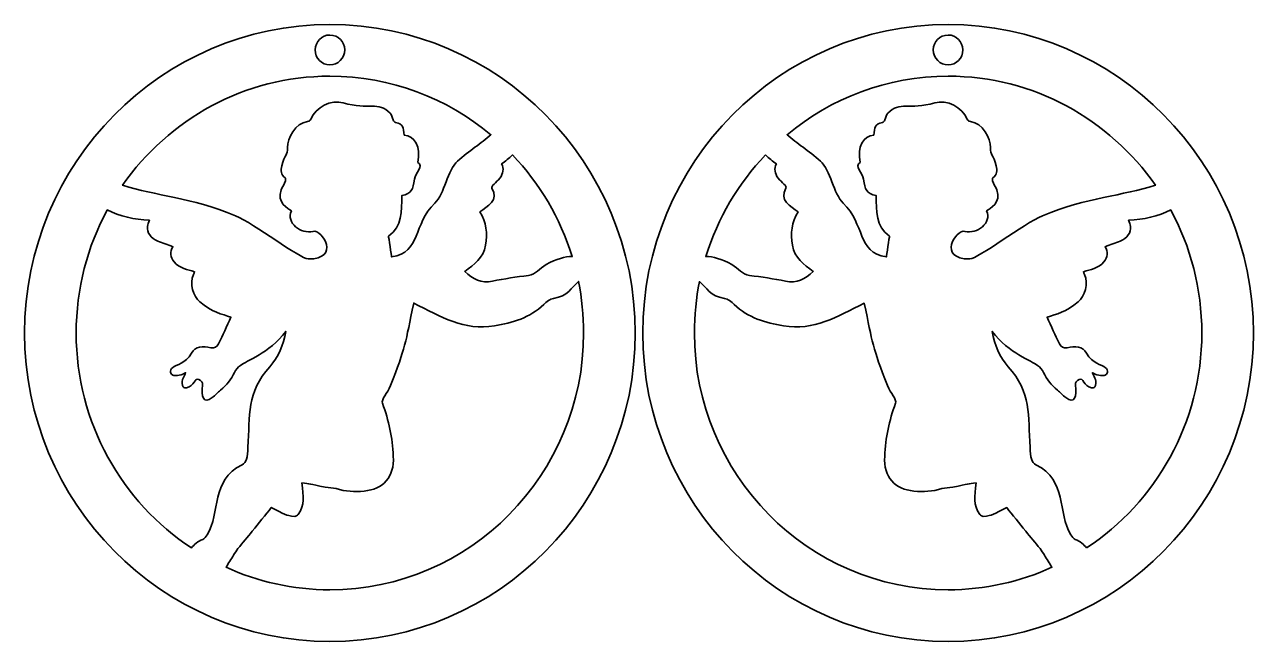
# Model space of a CAD drawing. Header units: inches. Extents: x 0.02 to 3.98, y 0 to 1.99.
import ezdxf

# ---------------------------------------------------------------- set-up
doc = ezdxf.new("R2010")
doc.units = ezdxf.units.IN
doc.header["$MEASUREMENT"] = 0
doc.layers.add('_U+0421_U+043B_U+043E_U+0439 1', color=7, linetype='Continuous')

# ---------------------------------------------------------------- blocks, each defined once
blk = doc.blocks.new('block 2')
at = {"layer": '_U+0421_U+043B_U+043E_U+0439 1', "color": 242, "lineweight": 35, "true_color": 0xc1272d}
for points, knots in [([(1.0017, 1.9925), (0.4581, 1.9925), (0.0156, 1.5456), (0.0156, 0.9962), (0.0156, 0.4469), (0.4581, 0), (1.0017, 0), (1.5454, 0), (1.9878, 0.4469), (1.9878, 0.9962), (1.9878, 1.5456), (1.5454, 1.9925), (1.0017, 1.9925)], [0, 0, 0, 0, 1, 1, 1, 2, 2, 2, 3, 3, 3, 4, 4, 4, 4]), ([(1.0018, 1.9587), (1.0282, 1.9587), (1.0494, 1.9371), (1.0494, 1.9104), (1.0493, 1.8838), (1.0279, 1.8622), (1.0017, 1.8624), (0.9753, 1.8624), (0.954, 1.884), (0.954, 1.9107), (0.9542, 1.9374), (0.9756, 1.9589), (1.0018, 1.9587)], [0, 0, 0, 0, 1, 1, 1, 2, 2, 2, 3, 3, 3, 4, 4, 4, 4]), ([(1.0017, 1.8258), (1.199, 1.8258), (1.3803, 1.7549), (1.5218, 1.6368), (1.4899, 1.609), (1.4521, 1.5847), (1.4137, 1.5512), (1.3819, 1.5233), (1.3715, 1.4451), (1.3408, 1.4158), (1.2697, 1.3478), (1.2962, 1.2564), (1.2011, 1.2422), (1.2007, 1.2431), (1.1913, 1.3081), (1.1908, 1.309), (1.2376, 1.3401), (1.231, 1.3899), (1.2344, 1.4408), (1.2661, 1.4456), (1.2699, 1.4603), (1.2744, 1.4931), (1.2774, 1.5142), (1.3063, 1.535), (1.2856, 1.5474), (1.2965, 1.5981), (1.2751, 1.6333), (1.2419, 1.6353), (1.2383, 1.6608), (1.2385, 1.6717), (1.2135, 1.676), (1.2106, 1.6764), (1.2078, 1.6813), (1.206, 1.6846), (1.2024, 1.6919), (1.2011, 1.7012), (1.1958, 1.7068), (1.159, 1.7451), (1.1278, 1.7164), (1.045, 1.7397), (1.0047, 1.7511), (0.9567, 1.7258), (0.9401, 1.6871), (0.9379, 1.6818), (0.9353, 1.6799), (0.9297, 1.6792), (0.8893, 1.675), (0.8646, 1.6242), (0.865, 1.5958), (0.8654, 1.5699), (0.8549, 1.5726), (0.846, 1.5365), (0.8422, 1.5218), (0.8433, 1.5075), (0.8571, 1.4971), (0.8587, 1.4957), (0.8592, 1.4904), (0.8582, 1.4878), (0.8542, 1.4778), (0.8487, 1.4683), (0.8447, 1.4585), (0.8282, 1.4169), (0.8664, 1.3981), (0.8775, 1.3906), (0.8589, 1.3514), (0.909, 1.3146), (0.9472, 1.3246), (0.9765, 1.3322), (1.0376, 1.2349), (0.9319, 1.2353), (0.905, 1.2353), (0.7565, 1.35), (0.6968, 1.375), (0.5526, 1.4353), (0.4385, 1.4389), (0.3321, 1.4735), (0.4806, 1.6864), (0.7253, 1.8258), (1.0017, 1.8258)], [0, 0, 0, 0, 1, 1, 1, 2, 2, 2, 3, 3, 3, 4, 4, 4, 5, 5, 5, 6, 6, 6, 7, 7, 7, 8, 8, 8, 9, 9, 9, 10, 10, 10, 11, 11, 11, 12, 12, 12, 13, 13, 13, 14, 14, 14, 15, 15, 15, 16, 16, 16, 17, 17, 17, 18, 18, 18, 19, 19, 19, 20, 20, 20, 21, 21, 21, 22, 22, 22, 23, 23, 23, 24, 24, 24, 25, 25, 25, 26, 26, 26, 26]), ([(1.5506, 1.4967), (1.5621, 1.5106), (1.5639, 1.5281), (1.5563, 1.5425), (1.5687, 1.5514), (1.5807, 1.5608), (1.5915, 1.5714), (1.6789, 1.4796), (1.7457, 1.3678), (1.7842, 1.2432), (1.7614, 1.2432), (1.7331, 1.236), (1.7004, 1.2175), (1.6774, 1.2043), (1.6678, 1.1854), (1.6426, 1.1822), (1.6039, 1.1774), (1.5651, 1.1714), (1.5268, 1.1636), (1.4904, 1.1561), (1.4629, 1.17), (1.4371, 1.1946), (1.4676, 1.2169), (1.4979, 1.2393), (1.5046, 1.2796), (1.5108, 1.3175), (1.5075, 1.354), (1.486, 1.3875), (1.5104, 1.4051), (1.5488, 1.4251), (1.5251, 1.4638), (1.521, 1.4707), (1.5385, 1.4822), (1.5506, 1.4967)], [0, 0, 0, 0, 1, 1, 1, 2, 2, 2, 3, 3, 3, 4, 4, 4, 5, 5, 5, 6, 6, 6, 7, 7, 7, 8, 8, 8, 9, 9, 9, 10, 10, 10, 11, 11, 11, 11]), ([(0.5908, 0.3293), (0.5751, 0.3235), (0.5636, 0.3138), (0.5543, 0.3018), (0.3306, 0.45), (0.1822, 0.7058), (0.1822, 0.9962), (0.1822, 1.1403), (0.2188, 1.2758), (0.2828, 1.3939), (0.3222, 1.3718), (0.371, 1.3632), (0.4187, 1.3603), (0.416, 1.3535), (0.4132, 1.3472), (0.4125, 1.3407), (0.4104, 1.3201), (0.4224, 1.3032), (0.4457, 1.2931), (0.4614, 1.2864), (0.4778, 1.2812), (0.4944, 1.2751), (0.4849, 1.2581), (0.4854, 1.2414), (0.4983, 1.2261), (0.5165, 1.2049), (0.5417, 1.2006), (0.5647, 1.1943), (0.5633, 1.1907), (0.5624, 1.1878), (0.5611, 1.185), (0.5471, 1.1551), (0.5596, 1.1162), (0.5818, 1.0967), (0.6188, 1.0643), (0.6539, 1.0569), (0.6819, 1.0472), (0.6685, 1.0179), (0.6556, 0.9893), (0.6422, 0.961), (0.6374, 0.9508), (0.6294, 0.9462), (0.6176, 0.9486), (0.5915, 0.9538), (0.5668, 0.9539), (0.5544, 0.9306), (0.5362, 0.8964), (0.506, 0.8954), (0.4931, 0.8842), (0.4893, 0.8808), (0.4858, 0.874), (0.4865, 0.8693), (0.4869, 0.8653), (0.4931, 0.8594), (0.4972, 0.8589), (0.505, 0.8579), (0.5135, 0.8596), (0.5212, 0.8614), (0.5263, 0.8625), (0.5308, 0.8657), (0.5356, 0.8679), (0.5331, 0.8565), (0.5197, 0.8469), (0.526, 0.8268), (0.5279, 0.8204), (0.531, 0.8182), (0.5381, 0.8194), (0.5646, 0.8244), (0.5638, 0.8537), (0.5788, 0.8456), (0.5856, 0.8417), (0.5924, 0.8378), (0.5907, 0.8274), (0.5849, 0.7912), (0.5942, 0.7653), (0.6217, 0.7875), (0.6311, 0.795), (0.6392, 0.8042), (0.6486, 0.8117), (0.6683, 0.8271), (0.6826, 0.8465), (0.6936, 0.869), (0.6978, 0.8776), (0.7049, 0.8853), (0.7124, 0.8914), (0.7322, 0.9079), (0.8046, 0.9288), (0.859, 1.0013), (0.8518, 0.9564), (0.8353, 0.9189), (0.8075, 0.8875), (0.7333, 0.8038), (0.7432, 0.7314), (0.7369, 0.6271), (0.7349, 0.5942), (0.7329, 0.5779), (0.7178, 0.5706), (0.616, 0.521), (0.6493, 0.416), (0.6051, 0.3443), (0.6015, 0.3385), (0.5967, 0.3315), (0.5908, 0.3293)], [0, 0, 0, 0, 1, 1, 1, 2, 2, 2, 3, 3, 3, 4, 4, 4, 5, 5, 5, 6, 6, 6, 7, 7, 7, 8, 8, 8, 9, 9, 9, 10, 10, 10, 11, 11, 11, 12, 12, 12, 13, 13, 13, 14, 14, 14, 15, 15, 15, 16, 16, 16, 17, 17, 17, 18, 18, 18, 19, 19, 19, 20, 20, 20, 21, 21, 21, 22, 22, 22, 23, 23, 23, 24, 24, 24, 25, 25, 25, 26, 26, 26, 27, 27, 27, 28, 28, 28, 29, 29, 29, 30, 30, 30, 31, 31, 31, 32, 32, 32, 33, 33, 33, 34, 34, 34, 34]), ([(1.0017, 0.1667), (0.8824, 0.1667), (0.7689, 0.1929), (0.6665, 0.2396), (0.674, 0.2528), (0.6828, 0.266), (0.6907, 0.2786), (0.6953, 0.2858), (0.6992, 0.2935), (0.7046, 0.3001), (0.7197, 0.3189), (0.7358, 0.3369), (0.7511, 0.3557), (0.7722, 0.3817), (0.7929, 0.4081), (0.8125, 0.4326), (0.8556, 0.4107), (0.8576, 0.4064), (0.8879, 0.404), (0.8915, 0.4037), (0.8968, 0.4071), (0.8992, 0.4103), (0.9221, 0.4424), (0.9154, 0.466), (0.9112, 0.5122), (0.9381, 0.5099), (0.9335, 0.5085), (0.9869, 0.4986), (0.9983, 0.4965), (1.0106, 0.4969), (1.0215, 0.4935), (1.0514, 0.4842), (1.0817, 0.4826), (1.1124, 0.4856), (1.1735, 0.4914), (1.2103, 0.5296), (1.2065, 0.5986), (1.2035, 0.6572), (1.1922, 0.7143), (1.1714, 0.7693), (1.1668, 0.7817), (1.1879, 0.8018), (1.1976, 0.8264), (1.2461, 0.9497), (1.2453, 0.9635), (1.2725, 1.0928), (1.3613, 1.0482), (1.4349, 1.0029), (1.5332, 1.0193), (1.5921, 1.0292), (1.6478, 1.0453), (1.6924, 1.0886), (1.7012, 1.0971), (1.7129, 1.1062), (1.7243, 1.1081), (1.7694, 1.1149), (1.7822, 1.1428), (1.8046, 1.1628), (1.8154, 1.1089), (1.8211, 1.0532), (1.8211, 0.9962), (1.8211, 0.5388), (1.4536, 0.1667), (1.0017, 0.1667)], [0, 0, 0, 0, 1, 1, 1, 2, 2, 2, 3, 3, 3, 4, 4, 4, 5, 5, 5, 6, 6, 6, 7, 7, 7, 8, 8, 8, 9, 9, 9, 10, 10, 10, 11, 11, 11, 12, 12, 12, 13, 13, 13, 14, 14, 14, 15, 15, 15, 16, 16, 16, 17, 17, 17, 18, 18, 18, 19, 19, 19, 20, 20, 20, 21, 21, 21, 21])]:
    blk.add_open_spline(points, degree=3, knots=knots, dxfattribs=at)
blk = doc.blocks.new('block 3')
at = {"layer": '_U+0421_U+043B_U+043E_U+0439 1', "color": 242, "lineweight": 35, "true_color": 0xc1272d}
for points, knots in [([(2.9983, 1.9925), (2.4546, 1.9925), (2.0122, 1.5456), (2.0122, 0.9962), (2.0122, 0.4469), (2.4546, 0), (2.9983, 0), (3.5419, 0), (3.9844, 0.4469), (3.9844, 0.9962), (3.9844, 1.5456), (3.5419, 1.9925), (2.9983, 1.9925)], [0, 0, 0, 0, 1, 1, 1, 2, 2, 2, 3, 3, 3, 4, 4, 4, 4]), ([(2.9982, 1.9587), (3.0244, 1.9589), (3.0458, 1.9374), (3.046, 1.9107), (3.046, 1.884), (3.0247, 1.8624), (2.9985, 1.8624), (2.9721, 1.8622), (2.9507, 1.8838), (2.9506, 1.9104), (2.9506, 1.9371), (2.9718, 1.9587), (2.9982, 1.9587)], [0, 0, 0, 0, 1, 1, 1, 2, 2, 2, 3, 3, 3, 4, 4, 4, 4]), ([(2.9983, 1.8258), (3.2747, 1.8258), (3.5194, 1.6864), (3.6679, 1.4735), (3.5617, 1.4389), (3.4474, 1.4353), (3.3032, 1.375), (3.2435, 1.35), (3.095, 1.2353), (3.0681, 1.2353), (2.9624, 1.2349), (3.0235, 1.3322), (3.0528, 1.3246), (3.091, 1.3146), (3.1411, 1.3514), (3.1226, 1.3906), (3.1336, 1.3981), (3.1718, 1.4169), (3.1553, 1.4585), (3.1512, 1.4683), (3.1458, 1.4778), (3.1418, 1.4878), (3.1408, 1.4904), (3.1413, 1.4957), (3.1431, 1.4971), (3.1567, 1.5075), (3.1578, 1.5218), (3.154, 1.5365), (3.1451, 1.5726), (3.1346, 1.5699), (3.135, 1.5958), (3.1354, 1.6242), (3.1107, 1.675), (3.0703, 1.6792), (3.0647, 1.6799), (3.0621, 1.6818), (3.0599, 1.6871), (3.0433, 1.7258), (2.9953, 1.7511), (2.955, 1.7397), (2.8722, 1.7164), (2.841, 1.7451), (2.8042, 1.7068), (2.7989, 1.7012), (2.7976, 1.6919), (2.794, 1.6847), (2.7922, 1.6813), (2.7894, 1.6764), (2.7865, 1.676), (2.7615, 1.6717), (2.7617, 1.6608), (2.7581, 1.6353), (2.7249, 1.6333), (2.7035, 1.5981), (2.7144, 1.5474), (2.6938, 1.535), (2.7226, 1.5142), (2.7256, 1.4931), (2.7301, 1.4603), (2.7339, 1.4456), (2.7656, 1.4408), (2.769, 1.39), (2.7624, 1.3403), (2.8092, 1.309), (2.8087, 1.3081), (2.7993, 1.2431), (2.7989, 1.2422), (2.7038, 1.2564), (2.7304, 1.3478), (2.6592, 1.4158), (2.6285, 1.4451), (2.6182, 1.5233), (2.5862, 1.5512), (2.5479, 1.5847), (2.5103, 1.609), (2.4782, 1.6368), (2.6197, 1.7549), (2.801, 1.8258), (2.9983, 1.8258)], [0, 0, 0, 0, 1, 1, 1, 2, 2, 2, 3, 3, 3, 4, 4, 4, 5, 5, 5, 6, 6, 6, 7, 7, 7, 8, 8, 8, 9, 9, 9, 10, 10, 10, 11, 11, 11, 12, 12, 12, 13, 13, 13, 14, 14, 14, 15, 15, 15, 16, 16, 16, 17, 17, 17, 18, 18, 18, 19, 19, 19, 20, 20, 20, 21, 21, 21, 22, 22, 22, 23, 23, 23, 24, 24, 24, 25, 25, 25, 26, 26, 26, 26]), ([(2.4085, 1.5714), (2.4193, 1.5608), (2.4312, 1.5514), (2.4438, 1.5425), (2.4361, 1.5281), (2.4378, 1.5106), (2.4494, 1.4967), (2.4615, 1.4822), (2.479, 1.4706), (2.4747, 1.4638), (2.4512, 1.4251), (2.4896, 1.4051), (2.514, 1.3875), (2.4925, 1.354), (2.4892, 1.3175), (2.4954, 1.2796), (2.5021, 1.2393), (2.5324, 1.2169), (2.5628, 1.1946), (2.5371, 1.17), (2.5096, 1.1561), (2.4732, 1.1636), (2.4349, 1.1714), (2.3961, 1.1774), (2.3574, 1.1822), (2.3322, 1.1854), (2.3226, 1.2043), (2.2996, 1.2175), (2.2669, 1.236), (2.2386, 1.2432), (2.2158, 1.2432), (2.2543, 1.3678), (2.3211, 1.4796), (2.4085, 1.5714)], [0, 0, 0, 0, 1, 1, 1, 2, 2, 2, 3, 3, 3, 4, 4, 4, 5, 5, 5, 6, 6, 6, 7, 7, 7, 8, 8, 8, 9, 9, 9, 10, 10, 10, 11, 11, 11, 11]), ([(3.4457, 0.3018), (3.4364, 0.3138), (3.4249, 0.3235), (3.4092, 0.3293), (3.4033, 0.3315), (3.3985, 0.3385), (3.3949, 0.3443), (3.3507, 0.416), (3.3839, 0.521), (3.2822, 0.5706), (3.2671, 0.5781), (3.2651, 0.5942), (3.2631, 0.6271), (3.2568, 0.7314), (3.2667, 0.8038), (3.1925, 0.8875), (3.1647, 0.919), (3.1482, 0.9564), (3.141, 1.0013), (3.1954, 0.9288), (3.2678, 0.9079), (3.2876, 0.8914), (3.295, 0.8853), (3.3022, 0.8776), (3.3064, 0.869), (3.3174, 0.8465), (3.3317, 0.8271), (3.3514, 0.8117), (3.3608, 0.8042), (3.3689, 0.795), (3.3783, 0.7875), (3.4058, 0.7654), (3.4151, 0.7912), (3.4093, 0.8274), (3.4076, 0.8378), (3.4144, 0.8417), (3.4212, 0.8456), (3.4362, 0.8539), (3.4354, 0.8246), (3.4619, 0.8194), (3.469, 0.8182), (3.4721, 0.8206), (3.474, 0.8268), (3.4803, 0.8469), (3.4669, 0.8567), (3.4644, 0.8681), (3.4692, 0.8657), (3.4738, 0.8625), (3.4787, 0.8614), (3.4865, 0.8596), (3.495, 0.8579), (3.5028, 0.8589), (3.5069, 0.8594), (3.5131, 0.8653), (3.5135, 0.8693), (3.5142, 0.874), (3.5107, 0.8808), (3.5069, 0.8842), (3.494, 0.8954), (3.4637, 0.8964), (3.4456, 0.9306), (3.4332, 0.9539), (3.4085, 0.9538), (3.3824, 0.9486), (3.3706, 0.9464), (3.3626, 0.9508), (3.3578, 0.961), (3.3444, 0.9893), (3.3315, 1.0179), (3.3181, 1.0472), (3.3461, 1.0569), (3.3813, 1.0643), (3.4182, 1.0967), (3.4404, 1.1162), (3.4529, 1.1553), (3.4389, 1.185), (3.4376, 1.1878), (3.4367, 1.1907), (3.4353, 1.1943), (3.4583, 1.2006), (3.4835, 1.2049), (3.5015, 1.2261), (3.5146, 1.2414), (3.5151, 1.2581), (3.5056, 1.2751), (3.5222, 1.2812), (3.5386, 1.2864), (3.5543, 1.2932), (3.5776, 1.3032), (3.5896, 1.3201), (3.5875, 1.3407), (3.5868, 1.3472), (3.584, 1.3535), (3.5813, 1.3603), (3.629, 1.3632), (3.6778, 1.3718), (3.7172, 1.3939), (3.7812, 1.2758), (3.8178, 1.1403), (3.8178, 0.9962), (3.8178, 0.7058), (3.6694, 0.45), (3.4457, 0.3018)], [0, 0, 0, 0, 1, 1, 1, 2, 2, 2, 3, 3, 3, 4, 4, 4, 5, 5, 5, 6, 6, 6, 7, 7, 7, 8, 8, 8, 9, 9, 9, 10, 10, 10, 11, 11, 11, 12, 12, 12, 13, 13, 13, 14, 14, 14, 15, 15, 15, 16, 16, 16, 17, 17, 17, 18, 18, 18, 19, 19, 19, 20, 20, 20, 21, 21, 21, 22, 22, 22, 23, 23, 23, 24, 24, 24, 25, 25, 25, 26, 26, 26, 27, 27, 27, 28, 28, 28, 29, 29, 29, 30, 30, 30, 31, 31, 31, 32, 32, 32, 33, 33, 33, 34, 34, 34, 34]), ([(2.9983, 0.1667), (2.5464, 0.1667), (2.1789, 0.5388), (2.1789, 0.9962), (2.1789, 1.0532), (2.1846, 1.1089), (2.1954, 1.1626), (2.2178, 1.1428), (2.2306, 1.1149), (2.2757, 1.1081), (2.2871, 1.1062), (2.2988, 1.0971), (2.3076, 1.0885), (2.3522, 1.0451), (2.4079, 1.0292), (2.4668, 1.0193), (2.5651, 1.0029), (2.6387, 1.0482), (2.7275, 1.0926), (2.7547, 0.9633), (2.7539, 0.9497), (2.8024, 0.8264), (2.8121, 0.8018), (2.8332, 0.7817), (2.8286, 0.7693), (2.8078, 0.7142), (2.7965, 0.6572), (2.7935, 0.5985), (2.7897, 0.5294), (2.8265, 0.4914), (2.8876, 0.4856), (2.9182, 0.4825), (2.9486, 0.484), (2.9785, 0.4935), (2.9894, 0.4969), (3.0017, 0.4964), (3.0131, 0.4986), (3.0665, 0.5085), (3.0619, 0.5099), (3.0887, 0.5122), (3.0846, 0.466), (3.0779, 0.4424), (3.1008, 0.4103), (3.1032, 0.4069), (3.1085, 0.4036), (3.1121, 0.4039), (3.1424, 0.4064), (3.1444, 0.4106), (3.1875, 0.4325), (3.2071, 0.4081), (3.2278, 0.3817), (3.2489, 0.3557), (3.2642, 0.3369), (3.2803, 0.3189), (3.2954, 0.3001), (3.3008, 0.2935), (3.3047, 0.2858), (3.3093, 0.2786), (3.3172, 0.266), (3.326, 0.2526), (3.3335, 0.2396), (3.2311, 0.1929), (3.1176, 0.1667), (2.9983, 0.1667)], [0, 0, 0, 0, 1, 1, 1, 2, 2, 2, 3, 3, 3, 4, 4, 4, 5, 5, 5, 6, 6, 6, 7, 7, 7, 8, 8, 8, 9, 9, 9, 10, 10, 10, 11, 11, 11, 12, 12, 12, 13, 13, 13, 14, 14, 14, 15, 15, 15, 16, 16, 16, 17, 17, 17, 18, 18, 18, 19, 19, 19, 20, 20, 20, 21, 21, 21, 21])]:
    blk.add_open_spline(points, degree=3, knots=knots, dxfattribs=at)

msp = doc.modelspace()

# ---------------------------------------------------------------- block references
at = {"layer": '_U+0421_U+043B_U+043E_U+0439 1'}
for name in ['block 2', 'block 3']:
    msp.add_blockref(name, (0, 0), dxfattribs=at)

doc.saveas('drawing.dxf')
